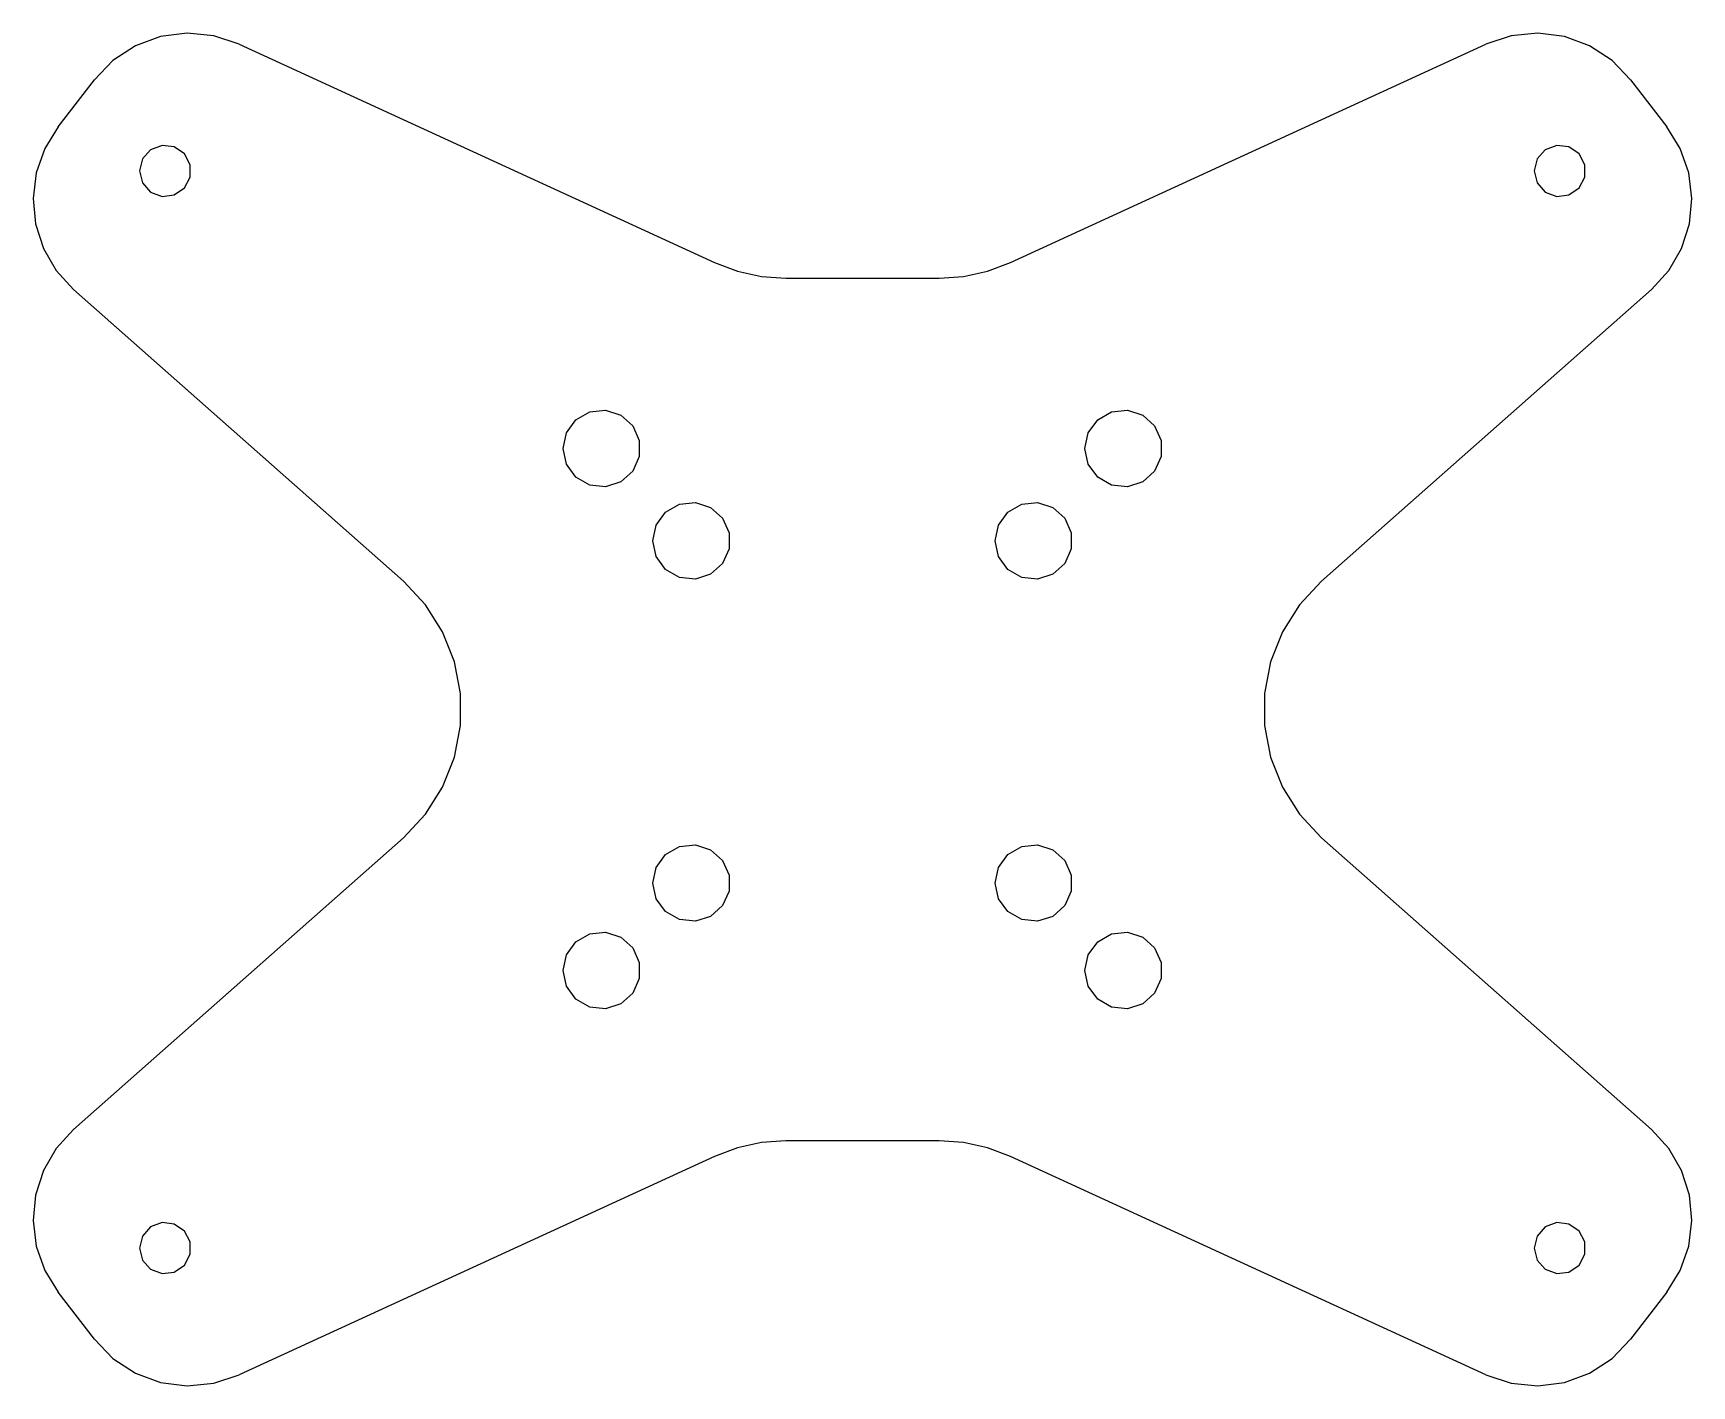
# Model space of a CAD drawing. Header units: millimetres. Extents: x 5 to 101.9, y 5 to 84.
import ezdxf

# ---------------------------------------------------------------- set-up
doc = ezdxf.new("R2010")
doc.units = ezdxf.units.MM
doc.layers.add('Middle_plate_2p5mm', color=7, linetype='CONTINUOUS')

msp = doc.modelspace()

# ---------------------------------------------------------------- linework, layer by layer
at = {"layer": 'Middle_plate_2p5mm'}
for p, q in [((12.445, 83.836), (10.977, 83.295)), ((13.997, 84.038), (12.445, 83.836)), ((15.555, 83.89), (13.997, 84.038)), ((17.041, 83.399), (15.555, 83.89)), ((17.041, 83.399), (44.816, 70.63)), ((62.124, 70.63), (89.899, 83.399)), ((91.385, 83.89), (89.899, 83.399)), ((92.943, 84.038), (91.385, 83.89)), ((94.495, 83.836), (92.943, 84.038)), ((95.963, 83.295), (94.495, 83.836)), ((9.665, 82.441), (8.577, 81.317)), ((10.977, 83.295), (9.665, 82.441)), ((97.275, 82.441), (95.963, 83.295)), ((98.364, 81.317), (97.275, 82.441)), ((6.459, 78.575), (8.577, 81.317)), ((98.364, 81.317), (100.481, 78.575)), ((6.459, 78.575), (5.674, 77.295)), ((101.266, 77.295), (100.481, 78.575)), ((5.674, 77.295), (5.18, 75.877)), ((11.385, 76.687), (11.213, 75.99)), ((11.861, 77.224), (11.385, 76.687)), ((12.532, 77.479), (11.861, 77.224)), ((13.245, 77.392), (12.532, 77.479)), ((13.836, 76.984), (13.245, 77.392)), ((14.17, 76.348), (13.836, 76.984)), ((92.899, 76.687), (92.727, 75.99)), ((93.375, 77.224), (92.899, 76.687)), ((94.046, 77.479), (93.375, 77.224)), ((94.759, 77.392), (94.046, 77.479)), ((95.35, 76.984), (94.759, 77.392)), ((95.683, 76.348), (95.35, 76.984)), ((101.76, 75.877), (101.266, 77.295)), ((5.18, 75.877), (5, 74.386)), ((11.213, 75.99), (11.385, 75.292)), ((13.836, 74.995), (14.17, 75.631)), ((14.17, 75.631), (14.17, 76.348)), ((92.727, 75.99), (92.899, 75.292)), ((95.35, 74.995), (95.683, 75.631)), ((95.683, 75.631), (95.683, 76.348)), ((101.94, 74.386), (101.76, 75.877)), ((11.385, 75.292), (11.861, 74.755)), ((11.861, 74.755), (12.532, 74.5)), ((13.245, 74.587), (13.836, 74.995)), ((92.899, 75.292), (93.375, 74.755)), ((93.375, 74.755), (94.046, 74.5)), ((94.759, 74.587), (95.35, 74.995)), ((5, 74.386), (5.142, 72.892)), ((12.532, 74.5), (13.245, 74.587)), ((94.046, 74.5), (94.759, 74.587)), ((101.798, 72.892), (101.94, 74.386)), ((5.142, 72.892), (5.599, 71.462)), ((101.341, 71.462), (101.798, 72.892)), ((5.599, 71.462), (6.351, 70.162)), ((100.589, 70.162), (101.341, 71.462)), ((6.351, 70.162), (7.363, 69.053)), ((44.816, 70.63), (46.16, 70.125)), ((46.16, 70.125), (47.562, 69.818)), ((47.562, 69.818), (48.993, 69.715)), ((57.947, 69.715), (59.378, 69.818)), ((59.378, 69.818), (60.78, 70.125)), ((60.78, 70.125), (62.124, 70.63)), ((99.578, 69.053), (100.589, 70.162)), ((26.636, 52.01), (7.363, 69.053)), ((48.993, 69.715), (57.947, 69.715)), ((99.578, 69.053), (80.304, 52.01)), ((36.165, 60.684), (36.715, 61.441)), ((36.715, 61.441), (37.525, 61.909)), ((37.525, 61.909), (38.455, 62.007)), ((38.455, 62.007), (39.345, 61.718)), ((39.345, 61.718), (40.04, 61.092)), ((40.04, 61.092), (40.421, 60.237)), ((66.665, 60.684), (67.215, 61.441)), ((67.215, 61.441), (68.025, 61.909)), ((68.025, 61.909), (68.955, 62.007)), ((68.955, 62.007), (69.845, 61.718)), ((69.845, 61.718), (70.54, 61.092)), ((70.54, 61.092), (70.921, 60.237)), ((35.97, 59.769), (36.165, 60.684)), ((40.421, 60.237), (40.421, 59.301)), ((66.47, 59.769), (66.665, 60.684)), ((70.921, 60.237), (70.921, 59.301)), ((36.165, 58.854), (35.97, 59.769)), ((40.421, 59.301), (40.04, 58.446)), ((66.665, 58.854), (66.47, 59.769)), ((70.921, 59.301), (70.54, 58.446)), ((36.715, 58.097), (36.165, 58.854)), ((40.04, 58.446), (39.345, 57.82)), ((67.215, 58.097), (66.665, 58.854)), ((70.54, 58.446), (69.845, 57.82)), ((37.525, 57.629), (36.715, 58.097)), ((38.455, 57.531), (37.525, 57.629)), ((39.345, 57.82), (38.455, 57.531)), ((68.025, 57.629), (67.215, 58.097)), ((68.955, 57.531), (68.025, 57.629)), ((69.845, 57.82), (68.955, 57.531)), ((41.965, 56.052), (42.775, 56.519)), ((42.775, 56.519), (43.705, 56.617)), ((43.705, 56.617), (44.595, 56.328)), ((44.595, 56.328), (45.29, 55.702)), ((61.965, 56.052), (62.775, 56.519)), ((62.775, 56.519), (63.705, 56.617)), ((63.705, 56.617), (64.595, 56.328)), ((64.595, 56.328), (65.29, 55.702)), ((41.22, 54.38), (41.415, 55.295)), ((41.415, 55.295), (41.965, 56.052)), ((45.29, 55.702), (45.671, 54.847)), ((61.22, 54.38), (61.415, 55.295)), ((61.415, 55.295), (61.965, 56.052)), ((65.29, 55.702), (65.671, 54.847)), ((41.415, 53.464), (41.22, 54.38)), ((45.671, 54.847), (45.671, 53.912)), ((61.415, 53.464), (61.22, 54.38)), ((65.671, 54.847), (65.671, 53.912)), ((41.965, 52.707), (41.415, 53.464)), ((45.671, 53.912), (45.29, 53.057)), ((61.965, 52.707), (61.415, 53.464)), ((65.671, 53.912), (65.29, 53.057)), ((42.775, 52.24), (41.965, 52.707)), ((44.595, 52.431), (43.705, 52.142)), ((45.29, 53.057), (44.595, 52.431)), ((62.775, 52.24), (61.965, 52.707)), ((64.595, 52.431), (63.705, 52.142)), ((65.29, 53.057), (64.595, 52.431)), ((27.92, 50.639), (26.636, 52.01)), ((43.705, 52.142), (42.775, 52.24)), ((63.705, 52.142), (62.775, 52.24)), ((80.304, 52.01), (79.02, 50.639)), ((28.925, 49.052), (27.92, 50.639)), ((79.02, 50.639), (78.015, 49.052)), ((29.616, 47.304), (28.925, 49.052)), ((78.015, 49.052), (77.324, 47.304)), ((29.967, 45.458), (29.616, 47.304)), ((77.324, 47.304), (76.973, 45.458)), ((29.967, 43.58), (29.967, 45.458)), ((76.973, 45.458), (76.973, 43.58)), ((29.616, 41.734), (29.967, 43.58)), ((76.973, 43.58), (77.324, 41.734)), ((28.925, 39.986), (29.616, 41.734)), ((77.324, 41.734), (78.015, 39.986)), ((27.92, 38.399), (28.925, 39.986)), ((78.015, 39.986), (79.02, 38.399)), ((26.636, 37.028), (27.92, 38.399)), ((79.02, 38.399), (80.304, 37.028)), ((7.363, 19.985), (26.636, 37.028)), ((80.304, 37.028), (99.578, 19.985)), ((41.415, 35.295), (41.965, 36.052)), ((41.965, 36.052), (42.775, 36.519)), ((42.775, 36.519), (43.705, 36.617)), ((43.705, 36.617), (44.595, 36.328)), ((44.595, 36.328), (45.29, 35.702)), ((61.415, 35.295), (61.965, 36.052)), ((61.965, 36.052), (62.775, 36.519)), ((62.775, 36.519), (63.705, 36.617)), ((63.705, 36.617), (64.595, 36.328)), ((64.595, 36.328), (65.29, 35.702)), ((41.22, 34.38), (41.415, 35.295)), ((45.29, 35.702), (45.671, 34.847)), ((61.22, 34.38), (61.415, 35.295)), ((65.29, 35.702), (65.671, 34.847)), ((41.415, 33.464), (41.22, 34.38)), ((45.671, 34.847), (45.671, 33.912)), ((61.415, 33.464), (61.22, 34.38)), ((65.671, 34.847), (65.671, 33.912)), ((41.965, 32.707), (41.415, 33.464)), ((45.29, 33.057), (44.595, 32.431)), ((45.671, 33.912), (45.29, 33.057)), ((61.965, 32.707), (61.415, 33.464)), ((65.29, 33.057), (64.595, 32.431)), ((65.671, 33.912), (65.29, 33.057)), ((42.775, 32.24), (41.965, 32.707)), ((43.705, 32.142), (42.775, 32.24)), ((44.595, 32.431), (43.705, 32.142)), ((62.775, 32.24), (61.965, 32.707)), ((63.705, 32.142), (62.775, 32.24)), ((64.595, 32.431), (63.705, 32.142)), ((36.715, 30.941), (37.525, 31.409)), ((37.525, 31.409), (38.455, 31.507)), ((38.455, 31.507), (39.345, 31.218)), ((39.345, 31.218), (40.04, 30.592)), ((67.215, 30.941), (68.025, 31.409)), ((68.025, 31.409), (68.955, 31.507)), ((68.955, 31.507), (69.845, 31.218)), ((69.845, 31.218), (70.54, 30.592)), ((35.97, 29.269), (36.165, 30.184)), ((36.165, 30.184), (36.715, 30.941)), ((40.04, 30.592), (40.421, 29.737)), ((66.47, 29.269), (66.665, 30.184)), ((66.665, 30.184), (67.215, 30.941)), ((70.54, 30.592), (70.921, 29.737)), ((36.165, 28.354), (35.97, 29.269)), ((40.421, 29.737), (40.421, 28.801)), ((66.665, 28.354), (66.47, 29.269)), ((70.921, 29.737), (70.921, 28.801)), ((36.715, 27.597), (36.165, 28.354)), ((40.421, 28.801), (40.04, 27.946)), ((67.215, 27.597), (66.665, 28.354)), ((70.921, 28.801), (70.54, 27.946)), ((37.525, 27.129), (36.715, 27.597)), ((39.345, 27.32), (38.455, 27.031)), ((40.04, 27.946), (39.345, 27.32)), ((68.025, 27.129), (67.215, 27.597)), ((69.845, 27.32), (68.955, 27.031)), ((70.54, 27.946), (69.845, 27.32)), ((38.455, 27.031), (37.525, 27.129)), ((68.955, 27.031), (68.025, 27.129)), ((7.363, 19.985), (6.351, 18.876)), ((100.589, 18.876), (99.578, 19.985)), ((6.351, 18.876), (5.599, 17.576)), ((46.16, 18.913), (44.816, 18.408)), ((47.562, 19.22), (46.16, 18.913)), ((48.993, 19.323), (47.562, 19.22)), ((57.947, 19.323), (48.993, 19.323)), ((59.378, 19.22), (57.947, 19.323)), ((60.78, 18.913), (59.378, 19.22)), ((62.124, 18.408), (60.78, 18.913)), ((101.341, 17.576), (100.589, 18.876)), ((5.599, 17.576), (5.142, 16.146)), ((44.816, 18.408), (17.041, 5.639)), ((89.899, 5.639), (62.124, 18.408)), ((101.798, 16.146), (101.341, 17.576)), ((5.142, 16.146), (5, 14.652)), ((101.94, 14.652), (101.798, 16.146)), ((5, 14.652), (5.18, 13.161)), ((101.76, 13.161), (101.94, 14.652)), ((11.385, 13.746), (11.213, 13.048)), ((11.861, 14.283), (11.385, 13.746)), ((12.532, 14.538), (11.861, 14.283)), ((13.245, 14.451), (12.532, 14.538)), ((13.836, 14.043), (13.245, 14.451)), ((14.17, 13.407), (13.836, 14.043)), ((92.899, 13.746), (92.727, 13.048)), ((93.375, 14.283), (92.899, 13.746)), ((94.046, 14.538), (93.375, 14.283)), ((94.759, 14.451), (94.046, 14.538)), ((95.35, 14.043), (94.759, 14.451)), ((95.683, 13.407), (95.35, 14.043)), ((5.18, 13.161), (5.674, 11.743)), ((11.213, 13.048), (11.385, 12.351)), ((13.836, 12.054), (14.17, 12.69)), ((14.17, 12.69), (14.17, 13.407)), ((92.727, 13.048), (92.899, 12.351)), ((95.35, 12.054), (95.683, 12.69)), ((95.683, 12.69), (95.683, 13.407)), ((101.266, 11.743), (101.76, 13.161)), ((5.674, 11.743), (6.459, 10.463)), ((11.385, 12.351), (11.861, 11.814)), ((11.861, 11.814), (12.532, 11.559)), ((12.532, 11.559), (13.245, 11.646)), ((13.245, 11.646), (13.836, 12.054)), ((92.899, 12.351), (93.375, 11.814)), ((93.375, 11.814), (94.046, 11.559)), ((94.046, 11.559), (94.759, 11.646)), ((94.759, 11.646), (95.35, 12.054)), ((100.481, 10.463), (101.266, 11.743)), ((8.577, 7.721), (6.459, 10.463)), ((100.481, 10.463), (98.364, 7.721)), ((8.577, 7.721), (9.665, 6.597)), ((97.275, 6.597), (98.364, 7.721)), ((9.665, 6.597), (10.977, 5.743)), ((95.963, 5.743), (97.275, 6.597)), ((10.977, 5.743), (12.445, 5.202)), ((12.445, 5.202), (13.997, 5)), ((13.997, 5), (15.555, 5.148)), ((15.555, 5.148), (17.041, 5.639)), ((89.899, 5.639), (91.385, 5.148)), ((91.385, 5.148), (92.943, 5)), ((92.943, 5), (94.495, 5.202)), ((94.495, 5.202), (95.963, 5.743))]:
    msp.add_line(p, q, dxfattribs=at)

doc.saveas('drawing.dxf')
